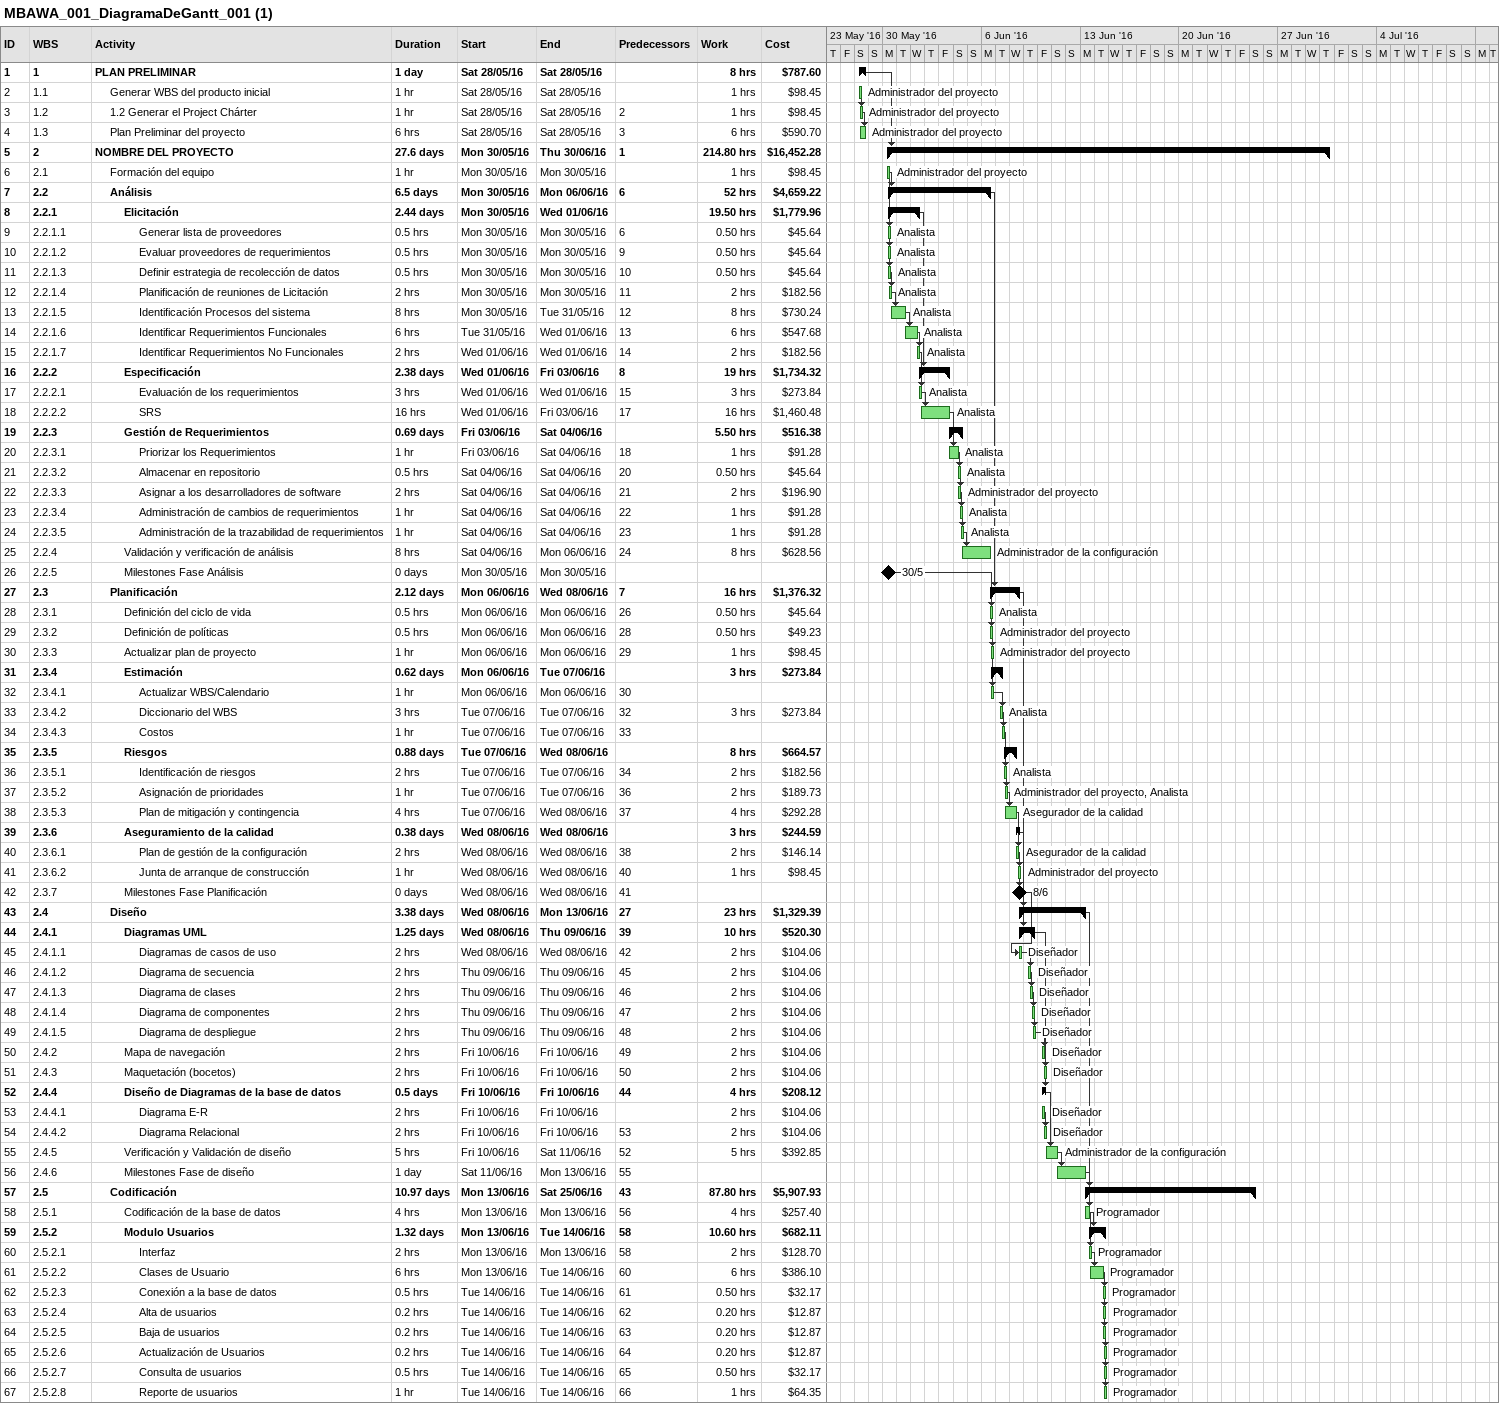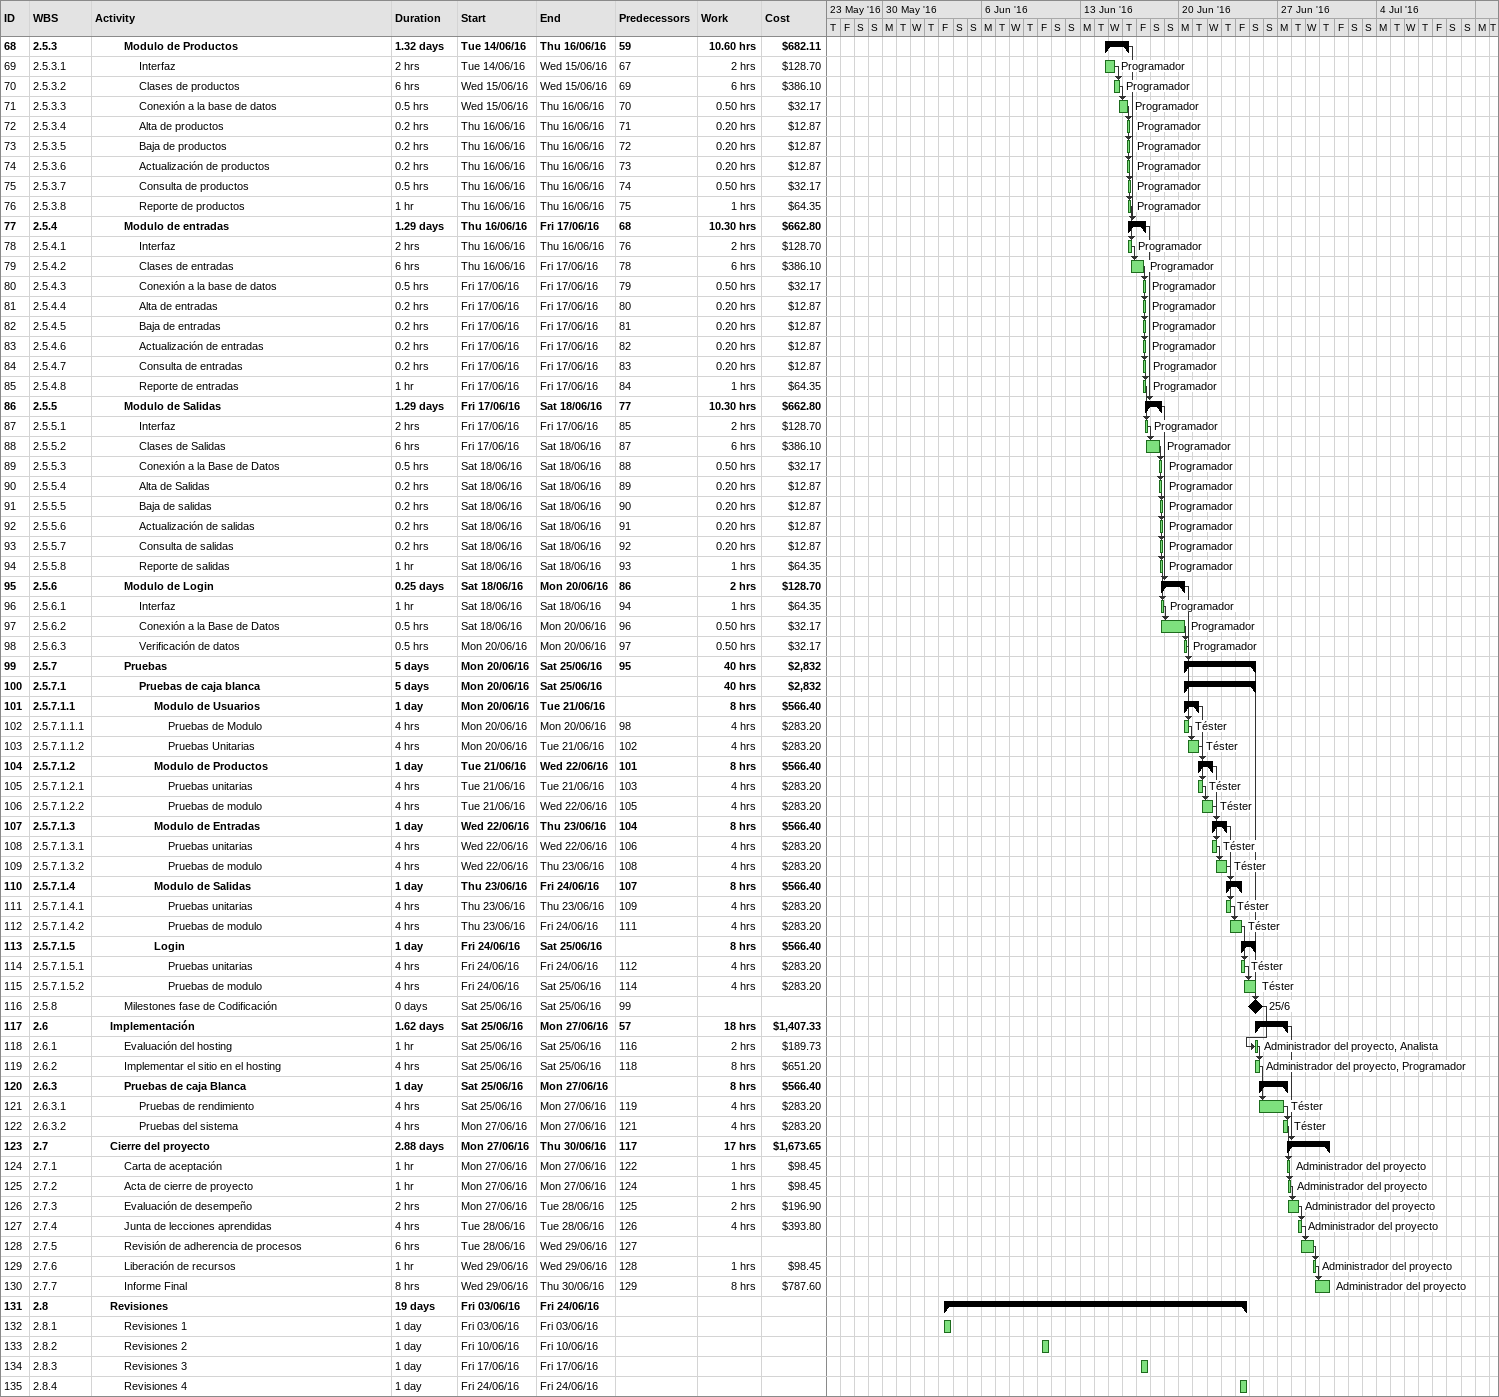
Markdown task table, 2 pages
MBAWA_001_DiagramaDeGantt_001 (1)

| ID | WBS | Task | Duration | Start | Finish | Predecessors | Resources | Work (h) | Cost ($) |
|---|---|---|---|---|---|---|---|---|---|
| 1 | 1 | **PLAN PRELIMINAR** | 1d | 2016-05-28 | 2016-05-28 |  |  | 8 | 787.60 |
| 2 | 1.1 | Generar WBS del producto inicial | 1h | 2016-05-28 | 2016-05-28 |  | Administrador del proyecto | 1 | 98.45 |
| 3 | 1.2 | 1.2 Generar el Project Chárter | 1h | 2016-05-28 | 2016-05-28 | 2 | Administrador del proyecto | 1 | 98.45 |
| 4 | 1.3 | Plan Preliminar del proyecto | 6h | 2016-05-28 | 2016-05-28 | 3 | Administrador del proyecto | 6 | 590.70 |
| 5 | 2 | **NOMBRE DEL PROYECTO** | 27.6d | 2016-05-30 | 2016-06-30 | 1 |  | 214.80 | 16452.28 |
| 6 | 2.1 | Formación del equipo | 1h | 2016-05-30 | 2016-05-30 |  | Administrador del proyecto | 1 | 98.45 |
| 7 | 2.2 | **Análisis** | 6.5d | 2016-05-30 | 2016-06-06 | 6 |  | 52 | 4659.22 |
| 8 | 2.2.1 | **Elicitación** | 2.44d | 2016-05-30 | 2016-06-01 |  |  | 19.50 | 1779.96 |
| 9 | 2.2.1.1 | Generar lista de proveedores | 0.5h | 2016-05-30 | 2016-05-30 | 6 | Analista | 0.50 | 45.64 |
| 10 | 2.2.1.2 | Evaluar proveedores de requerimientos | 0.5h | 2016-05-30 | 2016-05-30 | 9 | Analista | 0.50 | 45.64 |
| 11 | 2.2.1.3 | Definir estrategia de recolección de datos | 0.5h | 2016-05-30 | 2016-05-30 | 10 | Analista | 0.50 | 45.64 |
| 12 | 2.2.1.4 | Planificación de reuniones de Licitación | 2h | 2016-05-30 | 2016-05-30 | 11 | Analista | 2 | 182.56 |
| 13 | 2.2.1.5 | Identificación Procesos del sistema | 8h | 2016-05-30 | 2016-05-31 | 12 | Analista | 8 | 730.24 |
| 14 | 2.2.1.6 | Identificar Requerimientos Funcionales | 6h | 2016-05-31 | 2016-06-01 | 13 | Analista | 6 | 547.68 |
| 15 | 2.2.1.7 | Identificar Requerimientos No Funcionales | 2h | 2016-06-01 | 2016-06-01 | 14 | Analista | 2 | 182.56 |
| 16 | 2.2.2 | **Especificación** | 2.38d | 2016-06-01 | 2016-06-03 | 8 |  | 19 | 1734.32 |
| 17 | 2.2.2.1 | Evaluación de los requerimientos | 3h | 2016-06-01 | 2016-06-01 | 15 | Analista | 3 | 273.84 |
| 18 | 2.2.2.2 | SRS | 16h | 2016-06-01 | 2016-06-03 | 17 | Analista | 16 | 1460.48 |
| 19 | 2.2.3 | **Gestión de Requerimientos** | 0.69d | 2016-06-03 | 2016-06-04 |  |  | 5.50 | 516.38 |
| 20 | 2.2.3.1 | Priorizar los Requerimientos | 1h | 2016-06-03 | 2016-06-04 | 18 | Analista | 1 | 91.28 |
| 21 | 2.2.3.2 | Almacenar en repositorio | 0.5h | 2016-06-04 | 2016-06-04 | 20 | Analista | 0.50 | 45.64 |
| 22 | 2.2.3.3 | Asignar a los desarrolladores de software | 2h | 2016-06-04 | 2016-06-04 | 21 | Administrador del proyecto | 2 | 196.90 |
| 23 | 2.2.3.4 | Administración de cambios de requerimientos | 1h | 2016-06-04 | 2016-06-04 | 22 | Analista | 1 | 91.28 |
| 24 | 2.2.3.5 | Administración de la trazabilidad de requerimientos | 1h | 2016-06-04 | 2016-06-04 | 23 | Analista | 1 | 91.28 |
| 25 | 2.2.4 | Validación y verificación de análisis | 8h | 2016-06-04 | 2016-06-06 | 24 | Administrador de la configuración | 8 | 628.56 |
| 26 | 2.2.5 | Milestones Fase Análisis | 0d | 2016-05-30 | 2016-05-30 |  |  |  |  |
| 27 | 2.3 | **Planificación** | 2.12d | 2016-06-06 | 2016-06-08 | 7 |  | 16 | 1376.32 |
| 28 | 2.3.1 | Definición del ciclo de vida | 0.5h | 2016-06-06 | 2016-06-06 | 26 | Analista | 0.50 | 45.64 |
| 29 | 2.3.2 | Definición de políticas | 0.5h | 2016-06-06 | 2016-06-06 | 28 | Administrador del proyecto | 0.50 | 49.23 |
| 30 | 2.3.3 | Actualizar plan de proyecto | 1h | 2016-06-06 | 2016-06-06 | 29 | Administrador del proyecto | 1 | 98.45 |
| 31 | 2.3.4 | **Estimación** | 0.62d | 2016-06-06 | 2016-06-07 |  |  | 3 | 273.84 |
| 32 | 2.3.4.1 | Actualizar WBS/Calendario | 1h | 2016-06-06 | 2016-06-06 | 30 |  |  |  |
| 33 | 2.3.4.2 | Diccionario del WBS | 3h | 2016-06-07 | 2016-06-07 | 32 | Analista | 3 | 273.84 |
| 34 | 2.3.4.3 | Costos | 1h | 2016-06-07 | 2016-06-07 | 33 |  |  |  |
| 35 | 2.3.5 | **Riesgos** | 0.88d | 2016-06-07 | 2016-06-08 |  |  | 8 | 664.57 |
| 36 | 2.3.5.1 | Identificación de riesgos | 2h | 2016-06-07 | 2016-06-07 | 34 | Analista | 2 | 182.56 |
| 37 | 2.3.5.2 | Asignación de prioridades | 1h | 2016-06-07 | 2016-06-07 | 36 | Administrador del proyecto, Analista | 2 | 189.73 |
| 38 | 2.3.5.3 | Plan de mitigación y contingencia | 4h | 2016-06-07 | 2016-06-08 | 37 | Asegurador de la calidad | 4 | 292.28 |
| 39 | 2.3.6 | **Aseguramiento de la calidad** | 0.38d | 2016-06-08 | 2016-06-08 |  |  | 3 | 244.59 |
| 40 | 2.3.6.1 | Plan de gestión de la configuración | 2h | 2016-06-08 | 2016-06-08 | 38 | Asegurador de la calidad | 2 | 146.14 |
| 41 | 2.3.6.2 | Junta de arranque de construcción | 1h | 2016-06-08 | 2016-06-08 | 40 | Administrador del proyecto | 1 | 98.45 |
| 42 | 2.3.7 | Milestones Fase Planificación | 0d | 2016-06-08 | 2016-06-08 | 41 |  |  |  |
| 43 | 2.4 | **Diseño** | 3.38d | 2016-06-08 | 2016-06-13 | 27 |  | 23 | 1329.39 |
| 44 | 2.4.1 | **Diagramas UML** | 1.25d | 2016-06-08 | 2016-06-09 | 39 |  | 10 | 520.30 |
| 45 | 2.4.1.1 | Diagramas de casos de uso | 2h | 2016-06-08 | 2016-06-08 | 42 | Diseñador | 2 | 104.06 |
| 46 | 2.4.1.2 | Diagrama de secuencia | 2h | 2016-06-09 | 2016-06-09 | 45 | Diseñador | 2 | 104.06 |
| 47 | 2.4.1.3 | Diagrama de clases | 2h | 2016-06-09 | 2016-06-09 | 46 | Diseñador | 2 | 104.06 |
| 48 | 2.4.1.4 | Diagrama de componentes | 2h | 2016-06-09 | 2016-06-09 | 47 | Diseñador | 2 | 104.06 |
| 49 | 2.4.1.5 | Diagrama de despliegue | 2h | 2016-06-09 | 2016-06-09 | 48 | Diseñador | 2 | 104.06 |
| 50 | 2.4.2 | Mapa de navegación | 2h | 2016-06-10 | 2016-06-10 | 49 | Diseñador | 2 | 104.06 |
| 51 | 2.4.3 | Maquetación (bocetos) | 2h | 2016-06-10 | 2016-06-10 | 50 | Diseñador | 2 | 104.06 |
| 52 | 2.4.4 | **Diseño de Diagramas de la base de datos** | 0.5d | 2016-06-10 | 2016-06-10 | 44 |  | 4 | 208.12 |
| 53 | 2.4.4.1 | Diagrama E-R | 2h | 2016-06-10 | 2016-06-10 |  | Diseñador | 2 | 104.06 |
| 54 | 2.4.4.2 | Diagrama Relacional | 2h | 2016-06-10 | 2016-06-10 | 53 | Diseñador | 2 | 104.06 |
| 55 | 2.4.5 | Verificación y Validación de diseño | 5h | 2016-06-10 | 2016-06-11 | 52 | Administrador de la configuración | 5 | 392.85 |
| 56 | 2.4.6 | Milestones Fase de diseño | 1d | 2016-06-11 | 2016-06-13 | 55 |  |  |  |
| 57 | 2.5 | **Codificación** | 10.97d | 2016-06-13 | 2016-06-25 | 43 |  | 87.80 | 5907.93 |
| 58 | 2.5.1 | Codificación de la base de datos | 4h | 2016-06-13 | 2016-06-13 | 56 | Programador | 4 | 257.40 |
| 59 | 2.5.2 | **Modulo Usuarios** | 1.32d | 2016-06-13 | 2016-06-14 | 58 |  | 10.60 | 682.11 |
| 60 | 2.5.2.1 | Interfaz | 2h | 2016-06-13 | 2016-06-13 | 58 | Programador | 2 | 128.70 |
| 61 | 2.5.2.2 | Clases de Usuario | 6h | 2016-06-13 | 2016-06-14 | 60 | Programador | 6 | 386.10 |
| 62 | 2.5.2.3 | Conexión a la base de datos | 0.5h | 2016-06-14 | 2016-06-14 | 61 | Programador | 0.50 | 32.17 |
| 63 | 2.5.2.4 | Alta de usuarios | 0.2h | 2016-06-14 | 2016-06-14 | 62 | Programador | 0.20 | 12.87 |
| 64 | 2.5.2.5 | Baja de usuarios | 0.2h | 2016-06-14 | 2016-06-14 | 63 | Programador | 0.20 | 12.87 |
| 65 | 2.5.2.6 | Actualización de Usuarios | 0.2h | 2016-06-14 | 2016-06-14 | 64 | Programador | 0.20 | 12.87 |
| 66 | 2.5.2.7 | Consulta de usuarios | 0.5h | 2016-06-14 | 2016-06-14 | 65 | Programador | 0.50 | 32.17 |
| 67 | 2.5.2.8 | Reporte de usuarios | 1h | 2016-06-14 | 2016-06-14 | 66 | Programador | 1 | 64.35 |
| 68 | 2.5.3 | **Modulo de Productos** | 1.32d | 2016-06-14 | 2016-06-16 | 59 |  | 10.60 | 682.11 |
| 69 | 2.5.3.1 | Interfaz | 2h | 2016-06-14 | 2016-06-15 | 67 | Programador | 2 | 128.70 |
| 70 | 2.5.3.2 | Clases de productos | 6h | 2016-06-15 | 2016-06-15 | 69 | Programador | 6 | 386.10 |
| 71 | 2.5.3.3 | Conexión a la base de datos | 0.5h | 2016-06-15 | 2016-06-16 | 70 | Programador | 0.50 | 32.17 |
| 72 | 2.5.3.4 | Alta de productos | 0.2h | 2016-06-16 | 2016-06-16 | 71 | Programador | 0.20 | 12.87 |
| 73 | 2.5.3.5 | Baja de productos | 0.2h | 2016-06-16 | 2016-06-16 | 72 | Programador | 0.20 | 12.87 |
| 74 | 2.5.3.6 | Actualización de productos | 0.2h | 2016-06-16 | 2016-06-16 | 73 | Programador | 0.20 | 12.87 |
| 75 | 2.5.3.7 | Consulta de productos | 0.5h | 2016-06-16 | 2016-06-16 | 74 | Programador | 0.50 | 32.17 |
| 76 | 2.5.3.8 | Reporte de productos | 1h | 2016-06-16 | 2016-06-16 | 75 | Programador | 1 | 64.35 |
| 77 | 2.5.4 | **Modulo de entradas** | 1.29d | 2016-06-16 | 2016-06-17 | 68 |  | 10.30 | 662.80 |
| 78 | 2.5.4.1 | Interfaz | 2h | 2016-06-16 | 2016-06-16 | 76 | Programador | 2 | 128.70 |
| 79 | 2.5.4.2 | Clases de entradas | 6h | 2016-06-16 | 2016-06-17 | 78 | Programador | 6 | 386.10 |
| 80 | 2.5.4.3 | Conexión a la base de datos | 0.5h | 2016-06-17 | 2016-06-17 | 79 | Programador | 0.50 | 32.17 |
| 81 | 2.5.4.4 | Alta de entradas | 0.2h | 2016-06-17 | 2016-06-17 | 80 | Programador | 0.20 | 12.87 |
| 82 | 2.5.4.5 | Baja de entradas | 0.2h | 2016-06-17 | 2016-06-17 | 81 | Programador | 0.20 | 12.87 |
| 83 | 2.5.4.6 | Actualización de entradas | 0.2h | 2016-06-17 | 2016-06-17 | 82 | Programador | 0.20 | 12.87 |
| 84 | 2.5.4.7 | Consulta de entradas | 0.2h | 2016-06-17 | 2016-06-17 | 83 | Programador | 0.20 | 12.87 |
| 85 | 2.5.4.8 | Reporte de entradas | 1h | 2016-06-17 | 2016-06-17 | 84 | Programador | 1 | 64.35 |
| 86 | 2.5.5 | **Modulo de Salidas** | 1.29d | 2016-06-17 | 2016-06-18 | 77 |  | 10.30 | 662.80 |
| 87 | 2.5.5.1 | Interfaz | 2h | 2016-06-17 | 2016-06-17 | 85 | Programador | 2 | 128.70 |
| 88 | 2.5.5.2 | Clases de Salidas | 6h | 2016-06-17 | 2016-06-18 | 87 | Programador | 6 | 386.10 |
| 89 | 2.5.5.3 | Conexión a la Base de Datos | 0.5h | 2016-06-18 | 2016-06-18 | 88 | Programador | 0.50 | 32.17 |
| 90 | 2.5.5.4 | Alta de Salidas | 0.2h | 2016-06-18 | 2016-06-18 | 89 | Programador | 0.20 | 12.87 |
| 91 | 2.5.5.5 | Baja de salidas | 0.2h | 2016-06-18 | 2016-06-18 | 90 | Programador | 0.20 | 12.87 |
| 92 | 2.5.5.6 | Actualización de salidas | 0.2h | 2016-06-18 | 2016-06-18 | 91 | Programador | 0.20 | 12.87 |
| 93 | 2.5.5.7 | Consulta de salidas | 0.2h | 2016-06-18 | 2016-06-18 | 92 | Programador | 0.20 | 12.87 |
| 94 | 2.5.5.8 | Reporte de salidas | 1h | 2016-06-18 | 2016-06-18 | 93 | Programador | 1 | 64.35 |
| 95 | 2.5.6 | **Modulo de Login** | 0.25d | 2016-06-18 | 2016-06-20 | 86 |  | 2 | 128.70 |
| 96 | 2.5.6.1 | Interfaz | 1h | 2016-06-18 | 2016-06-18 | 94 | Programador | 1 | 64.35 |
| 97 | 2.5.6.2 | Conexión a la Base de Datos | 0.5h | 2016-06-18 | 2016-06-20 | 96 | Programador | 0.50 | 32.17 |
| 98 | 2.5.6.3 | Verificación de datos | 0.5h | 2016-06-20 | 2016-06-20 | 97 | Programador | 0.50 | 32.17 |
| 99 | 2.5.7 | **Pruebas** | 5d | 2016-06-20 | 2016-06-25 | 95 |  | 40 | 2832 |
| 100 | 2.5.7.1 | **Pruebas de caja blanca** | 5d | 2016-06-20 | 2016-06-25 |  |  | 40 | 2832 |
| 101 | 2.5.7.1.1 | **Modulo de Usuarios** | 1d | 2016-06-20 | 2016-06-21 |  |  | 8 | 566.40 |
| 102 | 2.5.7.1.1.1 | Pruebas de Modulo | 4h | 2016-06-20 | 2016-06-20 | 98 | Téster | 4 | 283.20 |
| 103 | 2.5.7.1.1.2 | Pruebas Unitarias | 4h | 2016-06-20 | 2016-06-21 | 102 | Téster | 4 | 283.20 |
| 104 | 2.5.7.1.2 | **Modulo de Productos** | 1d | 2016-06-21 | 2016-06-22 | 101 |  | 8 | 566.40 |
| 105 | 2.5.7.1.2.1 | Pruebas unitarias | 4h | 2016-06-21 | 2016-06-21 | 103 | Téster | 4 | 283.20 |
| 106 | 2.5.7.1.2.2 | Pruebas de modulo | 4h | 2016-06-21 | 2016-06-22 | 105 | Téster | 4 | 283.20 |
| 107 | 2.5.7.1.3 | **Modulo de Entradas** | 1d | 2016-06-22 | 2016-06-23 | 104 |  | 8 | 566.40 |
| 108 | 2.5.7.1.3.1 | Pruebas unitarias | 4h | 2016-06-22 | 2016-06-22 | 106 | Téster | 4 | 283.20 |
| 109 | 2.5.7.1.3.2 | Pruebas de modulo | 4h | 2016-06-22 | 2016-06-23 | 108 | Téster | 4 | 283.20 |
| 110 | 2.5.7.1.4 | **Modulo de Salidas** | 1d | 2016-06-23 | 2016-06-24 | 107 |  | 8 | 566.40 |
| 111 | 2.5.7.1.4.1 | Pruebas unitarias | 4h | 2016-06-23 | 2016-06-23 | 109 | Téster | 4 | 283.20 |
| 112 | 2.5.7.1.4.2 | Pruebas de modulo | 4h | 2016-06-23 | 2016-06-24 | 111 | Téster | 4 | 283.20 |
| 113 | 2.5.7.1.5 | **Login** | 1d | 2016-06-24 | 2016-06-25 |  |  | 8 | 566.40 |
| 114 | 2.5.7.1.5.1 | Pruebas unitarias | 4h | 2016-06-24 | 2016-06-24 | 112 | Téster | 4 | 283.20 |
| 115 | 2.5.7.1.5.2 | Pruebas de modulo | 4h | 2016-06-24 | 2016-06-25 | 114 | Téster | 4 | 283.20 |
| 116 | 2.5.8 | Milestones fase de Codificación | 0d | 2016-06-25 | 2016-06-25 | 99 |  |  |  |
| 117 | 2.6 | **Implementación** | 1.62d | 2016-06-25 | 2016-06-27 | 57 |  | 18 | 1407.33 |
| 118 | 2.6.1 | Evaluación del hosting | 1h | 2016-06-25 | 2016-06-25 | 116 | Administrador del proyecto, Analista | 2 | 189.73 |
| 119 | 2.6.2 | Implementar el sitio en el hosting | 4h | 2016-06-25 | 2016-06-25 | 118 | Administrador del proyecto, Programador | 8 | 651.20 |
| 120 | 2.6.3 | **Pruebas de caja Blanca** | 1d | 2016-06-25 | 2016-06-27 |  |  | 8 | 566.40 |
| 121 | 2.6.3.1 | Pruebas de rendimiento | 4h | 2016-06-25 | 2016-06-27 | 119 | Téster | 4 | 283.20 |
| 122 | 2.6.3.2 | Pruebas del sistema | 4h | 2016-06-27 | 2016-06-27 | 121 | Téster | 4 | 283.20 |
| 123 | 2.7 | **Cierre del proyecto** | 2.88d | 2016-06-27 | 2016-06-30 | 117 |  | 17 | 1673.65 |
| 124 | 2.7.1 | Carta de aceptación | 1h | 2016-06-27 | 2016-06-27 | 122 | Administrador del proyecto | 1 | 98.45 |
| 125 | 2.7.2 | Acta de cierre de proyecto | 1h | 2016-06-27 | 2016-06-27 | 124 | Administrador del proyecto | 1 | 98.45 |
| 126 | 2.7.3 | Evaluación de desempeño | 2h | 2016-06-27 | 2016-06-28 | 125 | Administrador del proyecto | 2 | 196.90 |
| 127 | 2.7.4 | Junta de lecciones aprendidas | 4h | 2016-06-28 | 2016-06-28 | 126 | Administrador del proyecto | 4 | 393.80 |
| 128 | 2.7.5 | Revisión de adherencia de procesos | 6h | 2016-06-28 | 2016-06-29 | 127 |  |  |  |
| 129 | 2.7.6 | Liberación de recursos | 1h | 2016-06-29 | 2016-06-29 | 128 | Administrador del proyecto | 1 | 98.45 |
| 130 | 2.7.7 | Informe Final | 8h | 2016-06-29 | 2016-06-30 | 129 | Administrador del proyecto | 8 | 787.60 |
| 131 | 2.8 | **Revisiones** | 19d | 2016-06-03 | 2016-06-24 |  |  |  |  |
| 132 | 2.8.1 | Revisiones 1 | 1d | 2016-06-03 | 2016-06-03 |  |  |  |  |
| 133 | 2.8.2 | Revisiones 2 | 1d | 2016-06-10 | 2016-06-10 |  |  |  |  |
| 134 | 2.8.3 | Revisiones 3 | 1d | 2016-06-17 | 2016-06-17 |  |  |  |  |
| 135 | 2.8.4 | Revisiones 4 | 1d | 2016-06-24 | 2016-06-24 |  |  |  |  |
